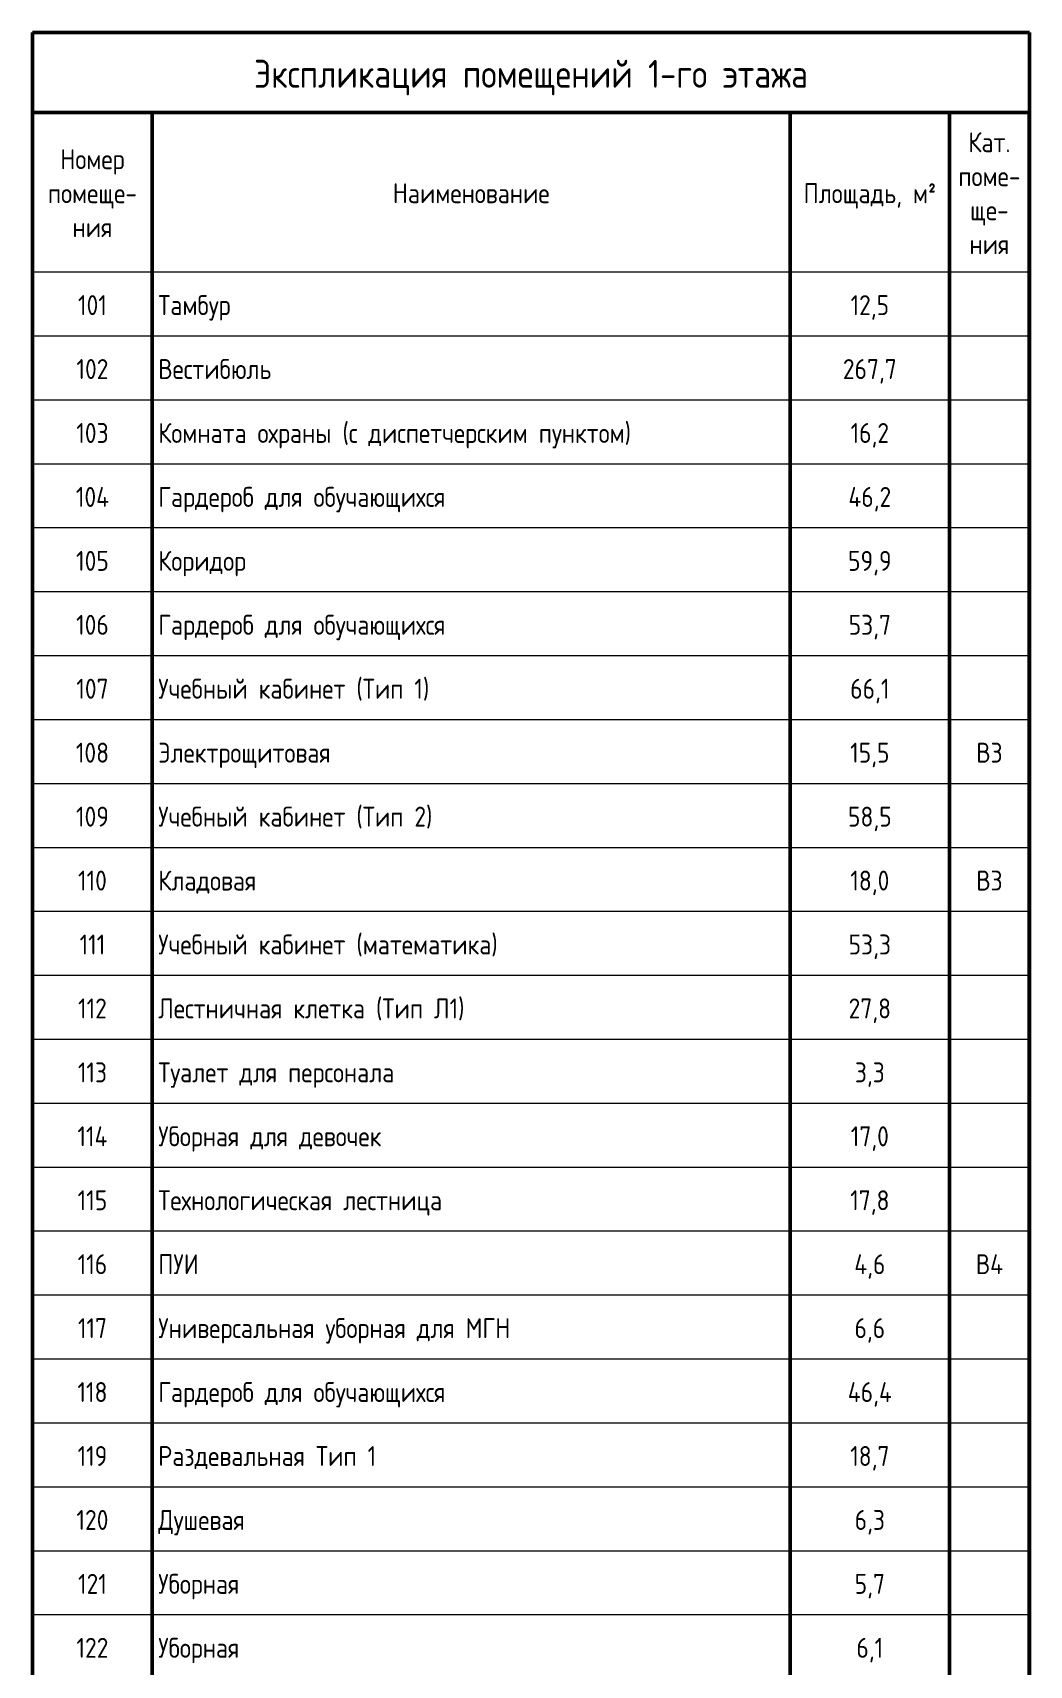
# Model space of a CAD drawing. Header units: millimetres. Extents: x -42533 to 645315, y 3457 to 82611.
# Drawn here: x 96187 to 108687, y 57838 to 78314 of the extents above; entities that cross this region are included whole.
import ezdxf

# ---------------------------------------------------------------- set-up
doc = ezdxf.new("R2010")
doc.units = ezdxf.units.MM
doc.layers.add('Графика', color=7, linetype='Continuous', lineweight=20)
doc.layers.add('Линии', color=7, linetype='Continuous', lineweight=9, true_color=0x00a600)
doc.styles.add('GOST Common_10', font='GOST_Common.ttf', dxfattribs={"width": 0.9, "height": 3.5})
doc.styles.add('GOST Common_11', font='GOST_Common.ttf', dxfattribs={"width": 0.9, "height": 2.5})

msp = doc.modelspace()

# ---------------------------------------------------------------- linework, layer by layer
at = {"layer": 'Линии', "color": 7, "lineweight": 50}
for p, q in [((96186.6, 78313.7), (96186.6, 77313.7)), ((108687.5, 78313.7), (96186.6, 78313.7)), ((108687.5, 77313.7), (108687.5, 78313.7)), ((96186.6, 77313.7), (96186.6, 51253.9)), ((96186.6, 77313.7), (108687.5, 77313.7)), ((97686.6, 77313.7), (97686.6, 75309.1)), ((105686.6, 77313.7), (105686.6, 75309.1)), ((107686.6, 77313.7), (107686.6, 75309.1)), ((108686.6, 77313.7), (108686.6, 75309.1)), ((108687.5, 77313.7), (108687.5, 51253.9)), ((97686.6, 75309.1), (97686.6, 74507.3)), ((105686.6, 75309.1), (105686.6, 74507.3)), ((107686.6, 75309.1), (107686.6, 74507.3)), ((108686.6, 75309.1), (108686.6, 74507.3)), ((97686.6, 74507.3), (97686.6, 73705.4)), ((105686.6, 74507.3), (105686.6, 73705.4)), ((107686.6, 74507.3), (107686.6, 73705.4)), ((108686.6, 74507.3), (108686.6, 73705.4)), ((97686.6, 73705.4), (97686.6, 72903.6)), ((105686.6, 73705.4), (105686.6, 72903.6)), ((107686.6, 73705.4), (107686.6, 72903.6)), ((108686.6, 73705.4), (108686.6, 72903.6)), ((97686.6, 72903.6), (97686.6, 72101.7)), ((105686.6, 72903.6), (105686.6, 72101.7)), ((107686.6, 72903.6), (107686.6, 72101.7)), ((108686.6, 72903.6), (108686.6, 72101.7)), ((97686.6, 72101.7), (97686.6, 71299.9)), ((105686.6, 72101.7), (105686.6, 71299.9)), ((107686.6, 72101.7), (107686.6, 71299.9)), ((108686.6, 72101.7), (108686.6, 71299.9)), ((97686.6, 71299.9), (97686.6, 70498.1)), ((105686.6, 71299.9), (105686.6, 70498.1)), ((107686.6, 71299.9), (107686.6, 70498.1)), ((108686.6, 71299.9), (108686.6, 70498.1)), ((97686.6, 70498.1), (97686.6, 69696.2)), ((105686.6, 70498.1), (105686.6, 69696.2)), ((107686.6, 70498.1), (107686.6, 69696.2)), ((108686.6, 70498.1), (108686.6, 69696.2)), ((97686.6, 69696.2), (97686.6, 68894.4)), ((105686.6, 69696.2), (105686.6, 68894.4)), ((107686.6, 69696.2), (107686.6, 68894.4)), ((108686.6, 69696.2), (108686.6, 68894.4)), ((97686.6, 68894.4), (97686.6, 68092.5)), ((105686.6, 68894.4), (105686.6, 68092.5)), ((107686.6, 68894.4), (107686.6, 68092.5)), ((108686.6, 68894.4), (108686.6, 68092.5)), ((97686.6, 68092.5), (97686.6, 67290.7)), ((105686.6, 68092.5), (105686.6, 67290.7)), ((107686.6, 68092.5), (107686.6, 67290.7)), ((108686.6, 68092.5), (108686.6, 67290.7)), ((97686.6, 67290.7), (97686.6, 66488.8)), ((105686.6, 67290.7), (105686.6, 66488.8)), ((107686.6, 67290.7), (107686.6, 66488.8)), ((108686.6, 67290.7), (108686.6, 66488.8)), ((97686.6, 66488.8), (97686.6, 65687)), ((105686.6, 66488.8), (105686.6, 65687)), ((107686.6, 66488.8), (107686.6, 65687)), ((108686.6, 66488.8), (108686.6, 65687)), ((97686.6, 65687), (97686.6, 64885.2)), ((105686.6, 65687), (105686.6, 64885.2)), ((107686.6, 65687), (107686.6, 64885.2)), ((108686.6, 65687), (108686.6, 64885.2)), ((97686.6, 64885.2), (97686.6, 64083.3)), ((105686.6, 64885.2), (105686.6, 64083.3)), ((107686.6, 64885.2), (107686.6, 64083.3)), ((108686.6, 64885.2), (108686.6, 64083.3)), ((97686.6, 64083.3), (97686.6, 63281.5)), ((105686.6, 64083.3), (105686.6, 63281.5)), ((107686.6, 64083.3), (107686.6, 63281.5)), ((108686.6, 64083.3), (108686.6, 63281.5)), ((97686.6, 63281.5), (97686.6, 62479.6)), ((105686.6, 63281.5), (105686.6, 62479.6)), ((107686.6, 63281.5), (107686.6, 62479.6)), ((108686.6, 63281.5), (108686.6, 62479.6)), ((97686.6, 62479.6), (97686.6, 61677.8)), ((105686.6, 62479.6), (105686.6, 61677.8)), ((107686.6, 62479.6), (107686.6, 61677.8)), ((108686.6, 62479.6), (108686.6, 61677.8)), ((97686.6, 61677.8), (97686.6, 60876)), ((105686.6, 61677.8), (105686.6, 60876)), ((107686.6, 61677.8), (107686.6, 60876)), ((108686.6, 61677.8), (108686.6, 60876)), ((97686.6, 60876), (97686.6, 60074.1)), ((105686.6, 60876), (105686.6, 60074.1)), ((107686.6, 60876), (107686.6, 60074.1)), ((108686.6, 60876), (108686.6, 60074.1)), ((97686.6, 60074.1), (97686.6, 59272.3)), ((105686.6, 60074.1), (105686.6, 59272.3)), ((107686.6, 60074.1), (107686.6, 59272.3)), ((108686.6, 60074.1), (108686.6, 59272.3)), ((97686.6, 59272.3), (97686.6, 58470.4)), ((105686.6, 59272.3), (105686.6, 58470.4)), ((107686.6, 59272.3), (107686.6, 58470.4)), ((108686.6, 59272.3), (108686.6, 58470.4)), ((97686.6, 58470.4), (97686.6, 57668.6)), ((105686.6, 58470.4), (105686.6, 57668.6)), ((107686.6, 58470.4), (107686.6, 57668.6)), ((108686.6, 58470.4), (108686.6, 57668.6))]:
    msp.add_line(p, q, dxfattribs=at)
at = {"layer": 'Линии', "color": 7, "lineweight": 20}
for p, q in [((97686.6, 75309.1), (96186.6, 75309.1)), ((105686.6, 75309.1), (97686.6, 75309.1)), ((107686.6, 75309.1), (105686.6, 75309.1)), ((108686.6, 75309.1), (107686.6, 75309.1)), ((97686.6, 74507.3), (96186.6, 74507.3)), ((105686.6, 74507.3), (97686.6, 74507.3)), ((107686.6, 74507.3), (105686.6, 74507.3)), ((108686.6, 74507.3), (107686.6, 74507.3)), ((97686.6, 73705.4), (96186.6, 73705.4)), ((105686.6, 73705.4), (97686.6, 73705.4)), ((107686.6, 73705.4), (105686.6, 73705.4)), ((108686.6, 73705.4), (107686.6, 73705.4)), ((97686.6, 72903.6), (96186.6, 72903.6)), ((105686.6, 72903.6), (97686.6, 72903.6)), ((107686.6, 72903.6), (105686.6, 72903.6)), ((108686.6, 72903.6), (107686.6, 72903.6)), ((97686.6, 72101.7), (96186.6, 72101.7)), ((105686.6, 72101.7), (97686.6, 72101.7)), ((107686.6, 72101.7), (105686.6, 72101.7)), ((108686.6, 72101.7), (107686.6, 72101.7)), ((97686.6, 71299.9), (96186.6, 71299.9)), ((105686.6, 71299.9), (97686.6, 71299.9)), ((107686.6, 71299.9), (105686.6, 71299.9)), ((108686.6, 71299.9), (107686.6, 71299.9)), ((97686.6, 70498.1), (96186.6, 70498.1)), ((105686.6, 70498.1), (97686.6, 70498.1)), ((107686.6, 70498.1), (105686.6, 70498.1)), ((108686.6, 70498.1), (107686.6, 70498.1)), ((97686.6, 69696.2), (96186.6, 69696.2)), ((105686.6, 69696.2), (97686.6, 69696.2)), ((107686.6, 69696.2), (105686.6, 69696.2)), ((108686.6, 69696.2), (107686.6, 69696.2)), ((97686.6, 68894.4), (96186.6, 68894.4)), ((105686.6, 68894.4), (97686.6, 68894.4)), ((107686.6, 68894.4), (105686.6, 68894.4)), ((108686.6, 68894.4), (107686.6, 68894.4)), ((97686.6, 68092.5), (96186.6, 68092.5)), ((105686.6, 68092.5), (97686.6, 68092.5)), ((107686.6, 68092.5), (105686.6, 68092.5)), ((108686.6, 68092.5), (107686.6, 68092.5)), ((97686.6, 67290.7), (96186.6, 67290.7)), ((105686.6, 67290.7), (97686.6, 67290.7)), ((107686.6, 67290.7), (105686.6, 67290.7)), ((108686.6, 67290.7), (107686.6, 67290.7)), ((97686.6, 66488.8), (96186.6, 66488.8)), ((105686.6, 66488.8), (97686.6, 66488.8)), ((107686.6, 66488.8), (105686.6, 66488.8)), ((108686.6, 66488.8), (107686.6, 66488.8)), ((97686.6, 65687), (96186.6, 65687)), ((105686.6, 65687), (97686.6, 65687)), ((107686.6, 65687), (105686.6, 65687)), ((108686.6, 65687), (107686.6, 65687)), ((97686.6, 64885.2), (96186.6, 64885.2)), ((105686.6, 64885.2), (97686.6, 64885.2)), ((107686.6, 64885.2), (105686.6, 64885.2)), ((108686.6, 64885.2), (107686.6, 64885.2)), ((97686.6, 64083.3), (96186.6, 64083.3)), ((105686.6, 64083.3), (97686.6, 64083.3)), ((107686.6, 64083.3), (105686.6, 64083.3)), ((108686.6, 64083.3), (107686.6, 64083.3)), ((97686.6, 63281.5), (96186.6, 63281.5)), ((105686.6, 63281.5), (97686.6, 63281.5)), ((107686.6, 63281.5), (105686.6, 63281.5)), ((108686.6, 63281.5), (107686.6, 63281.5)), ((97686.6, 62479.6), (96186.6, 62479.6)), ((105686.6, 62479.6), (97686.6, 62479.6)), ((107686.6, 62479.6), (105686.6, 62479.6)), ((108686.6, 62479.6), (107686.6, 62479.6)), ((97686.6, 61677.8), (96186.6, 61677.8)), ((105686.6, 61677.8), (97686.6, 61677.8)), ((107686.6, 61677.8), (105686.6, 61677.8)), ((108686.6, 61677.8), (107686.6, 61677.8)), ((97686.6, 60876), (96186.6, 60876)), ((105686.6, 60876), (97686.6, 60876)), ((107686.6, 60876), (105686.6, 60876)), ((108686.6, 60876), (107686.6, 60876)), ((97686.6, 60074.1), (96186.6, 60074.1)), ((105686.6, 60074.1), (97686.6, 60074.1)), ((107686.6, 60074.1), (105686.6, 60074.1)), ((108686.6, 60074.1), (107686.6, 60074.1)), ((97686.6, 59272.3), (96186.6, 59272.3)), ((105686.6, 59272.3), (97686.6, 59272.3)), ((107686.6, 59272.3), (105686.6, 59272.3)), ((108686.6, 59272.3), (107686.6, 59272.3)), ((97686.6, 58470.4), (96186.6, 58470.4)), ((105686.6, 58470.4), (97686.6, 58470.4)), ((107686.6, 58470.4), (105686.6, 58470.4)), ((108686.6, 58470.4), (107686.6, 58470.4))]:
    msp.add_line(p, q, dxfattribs=at)

# ---------------------------------------------------------------- texts
at = {"layer": 'Графика', "line_spacing_factor": 1.022761}
for s, insert, char_height, width, attachment_point, style in [('Экспликация помещений 1-го этажа', (102437, 77972.8), 350, 8375.313, 2, 'GOST Common_10'), ('Кат. поме- ще- ния', (108186.6, 77064.3), 250, 962.447, 2, 'GOST Common_11'), ('Номер помеще- ния', (96936.6, 76851.2), 250, 1418.025, 2, 'GOST Common_11'), ('Наименование', (101686.6, 76425), 250, 2353.318, 2, 'GOST Common_11'), ('Площадь, м\\fGOST Common|b0|i0|c238|p34|;\\W.9;²', (106686.6, 76425), 250, 2009.372, 2, 'GOST Common_11'), ('101', (96936.6, 75021.8), 250, 458.595, 2, 'GOST Common_11'), ('Тамбур', (97761.6, 75021.8), 250, 1203.813, 1, 'GOST Common_11'), ('12,5', (106686.6, 75021.8), 250, 603.415, 2, 'GOST Common_11'), ('102', (96936.6, 74220), 250, 509.886, 2, 'GOST Common_11'), ('Вестибюль', (97761.6, 74220), 250, 1783.091, 1, 'GOST Common_11'), ('267,7', (106686.6, 74220), 250, 841.764, 2, 'GOST Common_11'), ('103', (96936.6, 73418.1), 250, 509.886, 2, 'GOST Common_11'), ('Комната охраны (с диспетчерским пунктом)', (97761.6, 73418.1), 250, 7259.082, 1, 'GOST Common_11'), ('16,2', (106686.6, 73418.1), 250, 603.415, 2, 'GOST Common_11'), ('104', (96936.6, 72616.3), 250, 537.039, 2, 'GOST Common_11'), ('Гардероб для обучающихся', (97761.6, 72616.3), 250, 4456.22, 1, 'GOST Common_11'), ('46,2', (106686.6, 72616.3), 250, 681.859, 2, 'GOST Common_11'), ('105', (96936.6, 71814.4), 250, 509.886, 2, 'GOST Common_11'), ('Коридор', (97761.6, 71814.4), 250, 1336.564, 1, 'GOST Common_11'), ('59,9', (106686.6, 71814.4), 250, 654.705, 2, 'GOST Common_11'), ('106', (96936.6, 71012.6), 250, 509.886, 2, 'GOST Common_11'), ('Гардероб для обучающихся', (97761.6, 71012.6), 250, 4456.22, 1, 'GOST Common_11'), ('53,7', (106686.6, 71012.6), 250, 654.705, 2, 'GOST Common_11'), ('Учебный кабинет (Тип 1)', (97761.6, 70210.8), 250, 3976.505, 1, 'GOST Common_11'), ('107', (96936.6, 70210.8), 250, 509.886, 2, 'GOST Common_11'), ('66,1', (106686.6, 70210.8), 250, 603.415, 2, 'GOST Common_11'), ('108', (96936.6, 69408.9), 250, 509.886, 2, 'GOST Common_11'), ('Электрощитовая', (97761.6, 69408.9), 250, 2863.204, 1, 'GOST Common_11'), ('15,5', (106686.6, 69408.9), 250, 603.415, 2, 'GOST Common_11'), ('В3', (108186.6, 69408.9), 250, 401.271, 2, 'GOST Common_11'), ('109', (96936.6, 68607.1), 250, 509.886, 2, 'GOST Common_11'), ('Учебный кабинет (Тип 2)', (97761.6, 68607.1), 250, 4027.795, 1, 'GOST Common_11'), ('58,5', (106686.6, 68607.1), 250, 654.705, 2, 'GOST Common_11'), ('110', (96936.6, 67805.2), 250, 458.595, 2, 'GOST Common_11'), ('Кладовая', (97761.6, 67805.2), 250, 1577.93, 1, 'GOST Common_11'), ('18,0', (106686.6, 67805.2), 250, 603.415, 2, 'GOST Common_11'), ('В3', (108186.6, 67805.2), 250, 401.271, 2, 'GOST Common_11'), ('111', (96936.6, 67003.4), 250, 407.305, 2, 'GOST Common_11'), ('Учебный кабинет (математика)', (97761.6, 67003.4), 250, 5273.847, 1, 'GOST Common_11'), ('53,3', (106686.6, 67003.4), 250, 654.705, 2, 'GOST Common_11'), ('112', (96936.6, 66201.6), 250, 458.595, 2, 'GOST Common_11'), ('Лестничная клетка (Тип Л1)', (97761.6, 66201.6), 250, 4595.005, 1, 'GOST Common_11'), ('27,8', (106686.6, 66201.6), 250, 654.705, 2, 'GOST Common_11'), ('113', (96936.6, 65399.7), 250, 458.595, 2, 'GOST Common_11'), ('Туалет для персонала', (97761.6, 65399.7), 250, 3692.9, 1, 'GOST Common_11'), ('3,3', (106686.6, 65399.7), 250, 467.647, 2, 'GOST Common_11'), ('114', (96936.6, 64597.9), 250, 485.749, 2, 'GOST Common_11'), ('Уборная для девочек', (97761.6, 64597.9), 250, 3421.363, 1, 'GOST Common_11'), ('17,0', (106686.6, 64597.9), 250, 603.415, 2, 'GOST Common_11'), ('115', (96936.6, 63796), 250, 458.595, 2, 'GOST Common_11'), ('Технологическая лестница', (97761.6, 63796), 250, 4510.527, 1, 'GOST Common_11'), ('17,8', (106686.6, 63796), 250, 603.415, 2, 'GOST Common_11'), ('116', (96936.6, 62994.2), 250, 458.595, 2, 'GOST Common_11'), ('ПУИ', (97761.6, 62994.2), 250, 642.637, 1, 'GOST Common_11'), ('4,6', (106686.6, 62994.2), 250, 494.8, 2, 'GOST Common_11'), ('В4', (108186.6, 62994.2), 250, 428.425, 2, 'GOST Common_11'), ('117', (96936.6, 62192.4), 250, 458.595, 2, 'GOST Common_11'), ('Универсальная уборная для МГН', (97761.6, 62192.4), 250, 5310.052, 1, 'GOST Common_11'), ('6,6', (106686.6, 62192.4), 250, 467.647, 2, 'GOST Common_11'), ('118', (96936.6, 61390.5), 250, 458.595, 2, 'GOST Common_11'), ('Гардероб для обучающихся', (97761.6, 61390.5), 250, 4456.22, 1, 'GOST Common_11'), ('46,4', (106686.6, 61390.5), 250, 709.013, 2, 'GOST Common_11'), ('119', (96936.6, 60588.7), 250, 458.595, 2, 'GOST Common_11'), ('Раздевальная Тип 1', (97761.6, 60588.7), 250, 3252.407, 1, 'GOST Common_11'), ('18,7', (106686.6, 60588.7), 250, 603.415, 2, 'GOST Common_11'), ('120', (96936.6, 59786.8), 250, 509.886, 2, 'GOST Common_11'), ('Душевая', (97761.6, 59786.8), 250, 1445.179, 1, 'GOST Common_11'), ('6,3', (106686.6, 59786.8), 250, 467.647, 2, 'GOST Common_11'), ('121', (96936.6, 58985), 250, 458.595, 2, 'GOST Common_11'), ('Уборная', (97761.6, 58985), 250, 1363.718, 1, 'GOST Common_11'), ('5,7', (106686.6, 58985), 250, 467.647, 2, 'GOST Common_11'), ('122', (96936.6, 58183.2), 250, 509.886, 2, 'GOST Common_11'), ('Уборная', (97761.6, 58183.2), 250, 1363.718, 1, 'GOST Common_11'), ('6,1', (106686.6, 58183.2), 250, 416.356, 2, 'GOST Common_11')]:
    msp.add_mtext(s, dxfattribs=dict(at, insert=insert, char_height=char_height, width=width, attachment_point=attachment_point, style=style))

doc.saveas('drawing.dxf')
